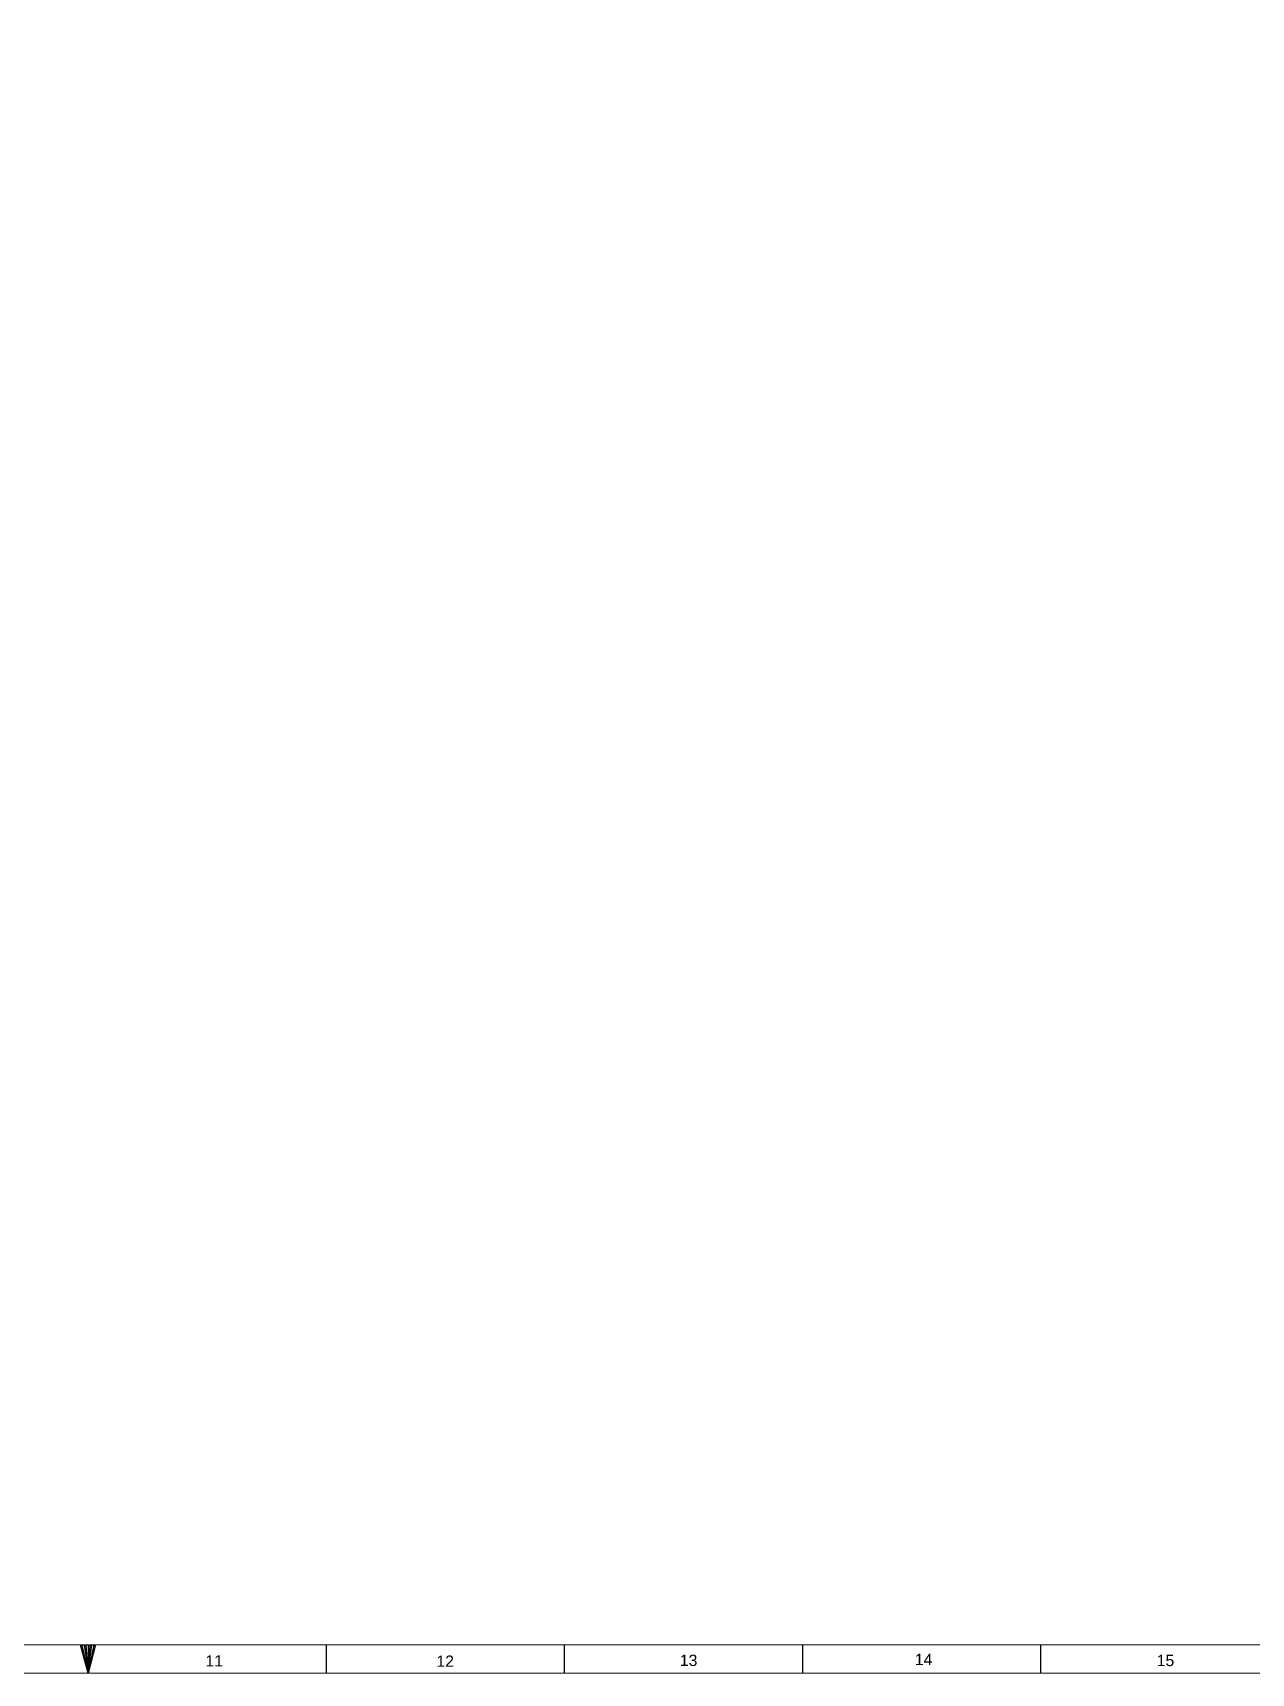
# Model space of a CAD drawing. Header units: inches. Extents: x 21 to 120937, y -15239 to 12027.
# Drawn here: x 41192.51 to 41200.98, y 12003.18 to 12014.59 of the extents above; entities that cross this region are included whole.
import ezdxf

# ---------------------------------------------------------------- set-up
doc = ezdxf.new("R2010")
doc.units = ezdxf.units.IN
doc.header["$MEASUREMENT"] = 0
doc.styles.get("Standard").update_dxf_attribs({"font": 'arial.ttf'})

# ---------------------------------------------------------------- blocks, each defined once
blk = doc.blocks.new('240A1')
at = {"color": 0, "lineweight": -3}
for p, q in [((1045695.47, 286251.35), (1045695.47, 286246.35)), ((1045737.52, 286251.35), (1045737.52, 286246.35)), ((1045779.57, 286251.35), (1045779.57, 286246.35)), ((1045821.62, 286251.35), (1045821.62, 286246.35)), ((1045863.67, 286251.35), (1045863.67, 286246.35))]:
    blk.add_line(p, q, dxfattribs=at)
at = {"color": 5, "lineweight": 15}
blk.add_lwpolyline([(1045274.97, 286840.35), (1046115.97, 286840.35), (1046115.97, 286246.35), (1045274.97, 286246.35)], close=True, dxfattribs=at)
at = {"color": 0, "lineweight": 9}
blk.add_lwpolyline([(1045279.97, 286835.35), (1046110.97, 286835.35), (1046110.97, 286251.35), (1045279.97, 286251.35)], close=True, dxfattribs=at)
at = {"lineweight": -3}
blk.add_lwpolyline([(1045695.47, 286246.35), (1045694.13, 286251.35), (1045696.81, 286251.35), (1045695.47, 286246.35), (1045694.46, 286251.35), (1045694.8, 286251.35), (1045695.47, 286246.35), (1045695.13, 286251.35), (1045695.8, 286251.35), (1045695.47, 286246.35), (1045696.14, 286251.35), (1045696.47, 286251.35), (1045695.47, 286246.35)], dxfattribs=at)
at = {"lineweight": -3, "char_height": 2, "attachment_point": 1}
for s, insert in [('11', (1045716.2, 286249.52)), ('12', (1045756.98, 286249.46)), ('13', (1045799.96, 286249.6)), ('14', (1045841.46, 286249.77)), ('15', (1045884.16, 286249.59))]:
    blk.add_mtext_dynamic_manual_height_columns(s, width=2, gutter_width=1, heights=[0], dxfattribs=dict(at, insert=insert))

msp = doc.modelspace()

# ---------------------------------------------------------------- block references
at = {"xscale": 0.03937007874015748, "yscale": 0.03937007874015748, "zscale": 0.03937007874015748}
msp.add_blockref('240A1', (23.779, 733.641), dxfattribs=at)

doc.saveas('drawing.dxf')
